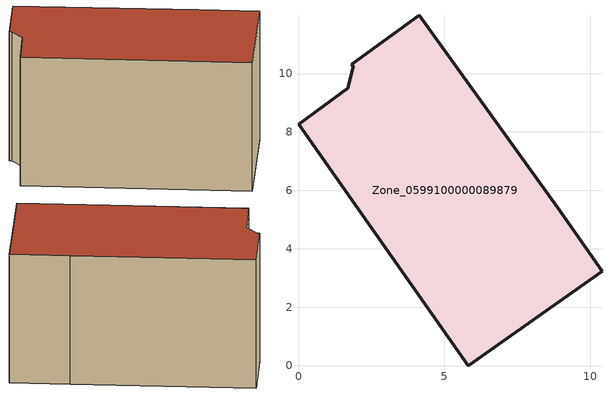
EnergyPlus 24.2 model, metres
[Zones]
Zone_0599100000089879
 floor ground (C_G): 1.69,9.49 1.88,10.24 1.82,10.32 4.14,11.99 8.87,5.41 10.39,3.23 5.82,0 0,8.26 z0
 wall outside (C_F): 1.88,10.24 1.69,9.49 0,8.26 5.82,0 10.39,3.23 8.87,5.41 4.14,11.99 1.82,10.32 1.88,10.24 z0:6.1
 roof outside (C_R): 10.39,3.23 8.87,5.41 4.14,11.99 1.82,10.32 1.88,10.24 1.69,9.49 0,8.26 5.82,0 z6.1
[BUILDING]
Pand.0599100000089879: North Axis=0; Terrain=City; Loads Convergence Tolerance Value=0.04; Temperature Convergence Tolerance Value=0.4; Solar Distribution=FullExterior; Maximum Number of Warmup Days=25; Minimum Number of Warmup Days=1
[Site:Location]
Rotterdam.The.Hague.AP_ZH_NLD Design_Conditions: Latitude=51.96; Longitude=4.45; Time Zone=1; Elevation=-4.5
[SITE:GROUNDTEMPERATURE:BUILDINGSURFACE]
18, 18, 18, 18, 18, 18, 18, 18, 18, 18, 18, 18
[MATERIAL] Thermal Absorptance=0.9; Solar Absorptance=0.7; Visible Absorptance=0.7
Name | Roughness | Thickness | Conductivity | Density | Specific Heat
G.TC.1946 | MediumSmooth | 0.15 | 1 | 540 | 1210
F.TC.1946 | Rough | 0.3 | 0.857143 | 1920 | 840
R.TC.1946 | MediumRough | 0.2 | 0.909091 | 1500 | 1000
[CONSTRUCTION]
C_G: G.TC.1946
C_F: F.TC.1946
C_R: R.TC.1946
[ZONE]
Zone_0599100000089879: Type=1; Multiplier=1; Ceiling Height=Autocalculate; Volume=Autocalculate; Floor Area=autocalculate; Part of Total Floor Area=Yes
[ZONEINFILTRATION:DESIGNFLOWRATE]
Infil_Zone_0599100000089879: Zone or ZoneList or Space or SpaceList=Zone_0599100000089879; Schedule=AlwaysOn; Design Flow Rate Calculation Method=Flow/Area; Flow Rate per Floor Area=0.003; Constant Term Coefficient=1; Temperature Term Coefficient=0; Velocity Term Coefficient=0; Velocity Squared Term Coefficient=0
[HVACTEMPLATE:ZONE:IDEALLOADSAIRSYSTEM]
Zone_0599100000089879: Maximum Heating Supply Air Temperature=50; Minimum Cooling Supply Air Temperature=13; Maximum Heating Supply Air Humidity Ratio=0.0156; Minimum Cooling Supply Air Humidity Ratio=0.0077; Heating Limit=NoLimit; Cooling Limit=NoLimit; Dehumidification Control Type=ConstantSensibleHeatRatio; Cooling Sensible Heat Ratio=0.7; Dehumidification Setpoint=60; Humidification Control Type=None; Humidification Setpoint=30; Outdoor Air Method=None; Outdoor Air Flow Rate per Person=0.00944; Outdoor Air Flow Rate per Zone Floor Area=0; Outdoor Air Flow Rate per Zone=0; Demand Controlled Ventilation Type=None; Outdoor Air Economizer Type=NoEconomizer; Heat Recovery Type=None; Sensible Heat Recovery Effectiveness=0.7; Latent Heat Recovery Effectiveness=0.65
[ZONECONTROL:THERMOSTAT]
ThermostatControl_Zone_0599100000089879: Zone or ZoneList=Zone_0599100000089879; Control Type Schedule=DualSetpointControlType; Control 1=Thermostat_Zone_0599100000089879; Temperature Difference Between Cutout And Setpoint=0
[THERMOSTATSETPOINT:DUALSETPOINT]
Thermostat_Zone_0599100000089879: Heating Setpoint Temperature Schedule=HeatingSetpoint_Zone_0599100000089879; Cooling Setpoint Temperature Schedule=CoolingSetpoint_Zone_0599100000089879
[SCHEDULE:COMPACT]
HeatingSetpoint_Zone_0599100000089879: Through: 12/31, For: AllDays, Until: 24:00, 21
CoolingSetpoint_Zone_0599100000089879: Through: 12/31, For: AllDays, Until: 24:00, 24
DualSetpointControlType: Through: 12/31, For: AllDays, Until: 24:00, 4
AlwaysOn: Through: 12/31, For: AllDays, Until: 24:00, 1
